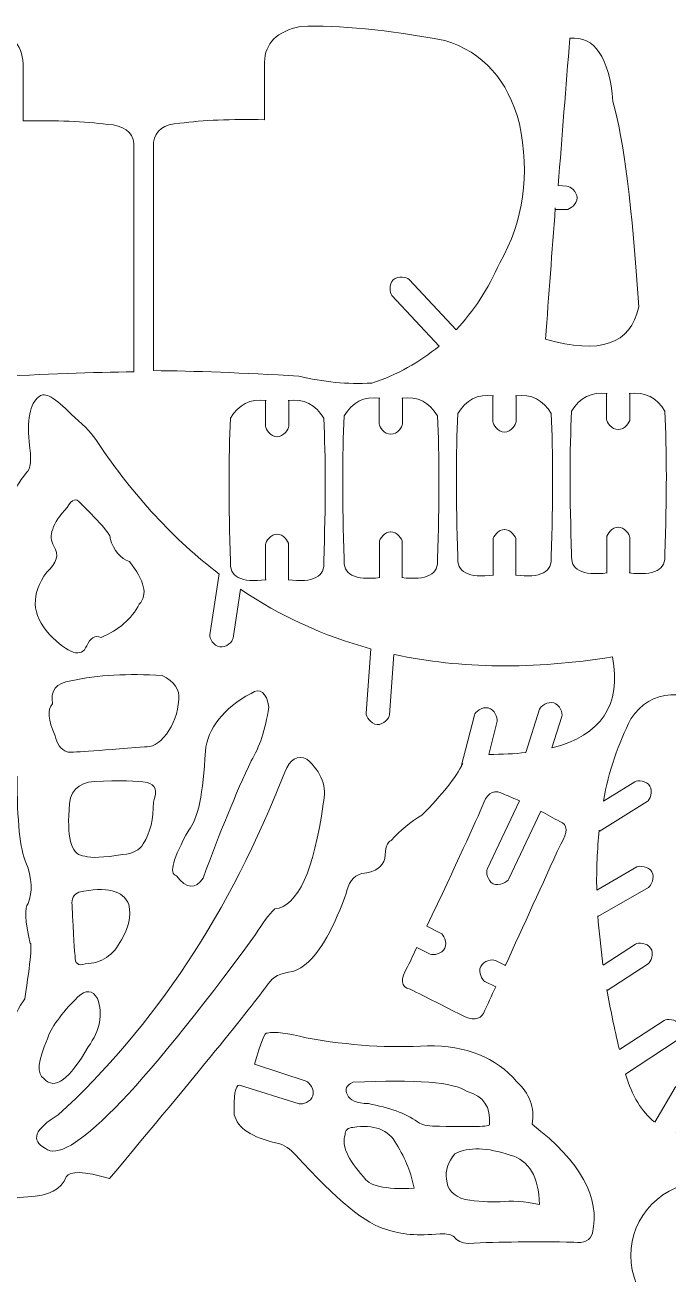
# Model space of a CAD drawing. Header units: inches. Extents: x -21 to 9.5, y -5.9 to 17.7.
# Drawn here: x -11.68 to -6.04, y 6.78 to 17.73 of the extents above; entities that cross this region are included whole.
import ezdxf

# ---------------------------------------------------------------- set-up
doc = ezdxf.new("R2010")
doc.units = ezdxf.units.IN
doc.header["$MEASUREMENT"] = 0
doc.layers.add('Layer 1', color=7, linetype='Continuous')

msp = doc.modelspace()

# ---------------------------------------------------------------- linework, layer by layer
at = {"layer": 'Layer 1', "color": 1, "lineweight": 9}
for points, knots in [([(-13.225, 14.909), (-13.054, 14.765), (-12.856, 14.655), (-12.635, 14.583), (-12.635, 14.583), (-12.421, 14.572), (-12.208, 14.592), (-11.995, 14.644), (-11.995, 14.644), (-11.502, 14.674), (-11.077, 14.69), (-10.721, 14.692), (-10.721, 14.692), (-10.721, 15.359), (-10.721, 16.027), (-10.721, 16.694), (-10.721, 16.694), (-10.735, 16.798), (-10.812, 16.854), (-10.953, 16.862), (-10.953, 16.862), (-11.154, 16.888), (-11.401, 16.898), (-11.693, 16.892), (-11.693, 16.892), (-11.693, 17.06), (-11.693, 17.228), (-11.693, 17.395), (-11.693, 17.395), (-11.699, 17.564), (-11.804, 17.668), (-12.008, 17.709), (-12.008, 17.709), (-12.349, 17.723), (-12.771, 17.682), (-13.275, 17.586), (-13.275, 17.586), (-13.611, 17.484), (-13.829, 17.241), (-13.929, 16.858), (-13.929, 16.858), (-14.022, 16.41), (-13.965, 16.004), (-13.758, 15.639), (-13.758, 15.639), (-13.654, 15.407), (-13.527, 15.212), (-13.374, 15.05)], [0, 0, 0, 0, 0.083333, 0.083333, 0.083333, 0.083333, 0.166667, 0.166667, 0.166667, 0.166667, 0.25, 0.25, 0.25, 0.25, 0.333333, 0.333333, 0.333333, 0.333333, 0.416667, 0.416667, 0.416667, 0.416667, 0.5, 0.5, 0.5, 0.5, 0.583333, 0.583333, 0.583333, 0.583333, 0.666667, 0.666667, 0.666667, 0.666667, 0.75, 0.75, 0.75, 0.75, 0.833333, 0.833333, 0.833333, 0.833333, 0.916667, 0.916667, 0.916667, 0.916667, 1, 1, 1, 1]), ([(-8.045, 14.919), (-8.216, 14.776), (-8.414, 14.666), (-8.636, 14.594), (-8.636, 14.594), (-8.849, 14.582), (-9.062, 14.603), (-9.276, 14.655), (-9.276, 14.655), (-9.768, 14.684), (-10.193, 14.7), (-10.549, 14.703), (-10.549, 14.703), (-10.549, 15.37), (-10.549, 16.037), (-10.549, 16.705), (-10.549, 16.705), (-10.535, 16.809), (-10.458, 16.865), (-10.318, 16.872), (-10.318, 16.872), (-10.116, 16.899), (-9.869, 16.909), (-9.577, 16.903), (-9.577, 16.903), (-9.577, 17.071), (-9.577, 17.238), (-9.577, 17.406), (-9.577, 17.406), (-9.571, 17.574), (-9.466, 17.679), (-9.262, 17.72), (-9.262, 17.72), (-8.922, 17.733), (-8.499, 17.692), (-7.995, 17.597), (-7.995, 17.597), (-7.659, 17.495), (-7.441, 17.252), (-7.341, 16.868), (-7.341, 16.868), (-7.248, 16.421), (-7.305, 16.015), (-7.512, 15.649), (-7.512, 15.649), (-7.616, 15.418), (-7.743, 15.223), (-7.896, 15.061)], [0, 0, 0, 0, 0.083333, 0.083333, 0.083333, 0.083333, 0.166667, 0.166667, 0.166667, 0.166667, 0.25, 0.25, 0.25, 0.25, 0.333333, 0.333333, 0.333333, 0.333333, 0.416667, 0.416667, 0.416667, 0.416667, 0.5, 0.5, 0.5, 0.5, 0.583333, 0.583333, 0.583333, 0.583333, 0.666667, 0.666667, 0.666667, 0.666667, 0.75, 0.75, 0.75, 0.75, 0.833333, 0.833333, 0.833333, 0.833333, 0.916667, 0.916667, 0.916667, 0.916667, 1, 1, 1, 1]), ([(-6.899, 17.618), (-6.68, 17.636), (-6.554, 17.451), (-6.521, 17.063), (-6.521, 17.063), (-6.426, 16.732), (-6.35, 16.131), (-6.295, 15.261), (-6.295, 15.261), (-6.364, 14.934), (-6.636, 14.841), (-7.112, 14.98)], [0, 0, 0, 0, 0.333333, 0.333333, 0.333333, 0.333333, 0.666667, 0.666667, 0.666667, 0.666667, 1, 1, 1, 1]), ([(-7.027, 16.116), (-7.027, 16.116), (-6.928, 16.115), (-6.928, 16.115), (-6.928, 16.115), (-6.899, 16.115), (-6.835, 16.161), (-6.835, 16.217), (-6.835, 16.217), (-6.835, 16.217), (-6.835, 16.217), (-6.835, 16.217), (-6.835, 16.217), (-6.834, 16.274), (-6.897, 16.32), (-6.926, 16.321), (-6.926, 16.321), (-6.926, 16.321), (-7.001, 16.325), (-7.001, 16.325)], [0, 0, 0, 0, 0.2, 0.2, 0.2, 0.2, 0.4, 0.4, 0.4, 0.4, 0.6, 0.6, 0.6, 0.6, 0.8, 0.8, 0.8, 0.8, 1, 1, 1, 1]), ([(-8.045, 14.919), (-8.045, 14.919), (-8.459, 15.362), (-8.459, 15.362), (-8.459, 15.362), (-8.478, 15.383), (-8.488, 15.461), (-8.447, 15.499), (-8.447, 15.499), (-8.447, 15.499), (-8.447, 15.499), (-8.447, 15.499), (-8.447, 15.499), (-8.405, 15.538), (-8.328, 15.523), (-8.309, 15.502), (-8.309, 15.502), (-8.309, 15.502), (-7.896, 15.061), (-7.896, 15.061)], [0, 0, 0, 0, 0.2, 0.2, 0.2, 0.2, 0.4, 0.4, 0.4, 0.4, 0.6, 0.6, 0.6, 0.6, 0.8, 0.8, 0.8, 0.8, 1, 1, 1, 1]), ([(-7.837, 11.259), (-7.898, 11.137), (-8.018, 10.986), (-8.198, 10.805), (-8.198, 10.805), (-8.296, 10.748), (-8.385, 10.674), (-8.465, 10.585), (-8.465, 10.585), (-8.5, 10.57), (-8.519, 10.517), (-8.52, 10.427), (-8.52, 10.427), (-8.543, 10.35), (-8.603, 10.307), (-8.699, 10.299), (-8.699, 10.299), (-8.775, 10.29), (-8.827, 10.239), (-8.855, 10.145), (-8.855, 10.145), (-8.857, 10.117), (-8.893, 10.024), (-8.963, 9.866), (-8.963, 9.866), (-9.079, 9.619), (-9.201, 9.476), (-9.329, 9.435), (-9.329, 9.435), (-9.433, 9.424), (-9.505, 9.388), (-9.544, 9.327), (-9.544, 9.327), (-9.7, 9.111), (-10.163, 8.543), (-10.934, 7.621), (-10.934, 7.621), (-11.158, 7.685), (-11.285, 7.69), (-11.314, 7.635), (-11.314, 7.635), (-11.356, 7.526), (-11.469, 7.468), (-11.652, 7.459), (-11.652, 7.459), (-11.754, 7.462), (-11.849, 7.429), (-11.936, 7.362), (-11.936, 7.362), (-12.141, 7.177), (-12.305, 7.086), (-12.428, 7.091), (-12.428, 7.091), (-12.55, 7.127), (-12.688, 7.099), (-12.84, 7.009), (-12.84, 7.009), (-13.047, 6.86), (-13.202, 6.785), (-13.304, 6.784), (-13.304, 6.784), (-13.47, 6.838), (-13.514, 6.928), (-13.437, 7.055), (-13.437, 7.055), (-13.406, 7.131), (-13.2, 7.238), (-12.82, 7.375), (-12.82, 7.375), (-12.535, 7.535), (-12.272, 7.821), (-12.03, 8.233), (-12.03, 8.233), (-11.936, 8.493), (-11.868, 8.716), (-11.826, 8.903), (-11.826, 8.903), (-11.777, 9.033), (-11.727, 9.131), (-11.677, 9.196), (-11.677, 9.196), (-11.628, 9.532), (-11.613, 9.694), (-11.632, 9.68), (-11.632, 9.68), (-11.677, 9.88), (-11.682, 9.997), (-11.649, 10.031), (-11.649, 10.031), (-11.608, 10.131), (-11.614, 10.252), (-11.668, 10.392), (-11.668, 10.392), (-11.719, 10.504), (-11.746, 10.754), (-11.746, 11.143), (-11.746, 11.143), (-11.765, 11.166), (-11.784, 11.19), (-11.803, 11.214), (-11.803, 11.214), (-11.818, 11.217), (-11.838, 11.345), (-11.863, 11.598), (-11.863, 11.598), (-11.846, 11.625), (-11.85, 11.68), (-11.875, 11.763), (-11.875, 11.763), (-11.941, 11.861), (-11.965, 12.03), (-11.947, 12.27), (-11.947, 12.27), (-11.917, 12.287), (-11.933, 12.369), (-11.993, 12.514), (-11.993, 12.514), (-12.036, 12.671), (-11.998, 12.858), (-11.877, 13.077), (-11.877, 13.077), (-11.903, 13.201), (-11.895, 13.333), (-11.851, 13.473), (-11.851, 13.473), (-11.855, 13.522), (-11.793, 13.635), (-11.663, 13.81), (-11.663, 13.81), (-11.626, 13.835), (-11.618, 13.925), (-11.641, 14.079), (-11.641, 14.079), (-11.659, 14.302), (-11.625, 14.437), (-11.539, 14.484), (-11.539, 14.484), (-11.492, 14.514), (-11.392, 14.45), (-11.24, 14.291), (-11.24, 14.291), (-11.147, 14.215), (-11.08, 14.142), (-11.039, 14.073), (-11.039, 14.073), (-10.724, 13.604), (-10.368, 13.22), (-9.973, 12.919)], [0, 0, 0, 0, 0.027027, 0.027027, 0.027027, 0.027027, 0.054054, 0.054054, 0.054054, 0.054054, 0.081081, 0.081081, 0.081081, 0.081081, 0.108108, 0.108108, 0.108108, 0.108108, 0.135135, 0.135135, 0.135135, 0.135135, 0.162162, 0.162162, 0.162162, 0.162162, 0.189189, 0.189189, 0.189189, 0.189189, 0.216216, 0.216216, 0.216216, 0.216216, 0.243243, 0.243243, 0.243243, 0.243243, 0.27027, 0.27027, 0.27027, 0.27027, 0.297297, 0.297297, 0.297297, 0.297297, 0.324324, 0.324324, 0.324324, 0.324324, 0.351351, 0.351351, 0.351351, 0.351351, 0.378378, 0.378378, 0.378378, 0.378378, 0.405405, 0.405405, 0.405405, 0.405405, 0.432432, 0.432432, 0.432432, 0.432432, 0.459459, 0.459459, 0.459459, 0.459459, 0.486486, 0.486486, 0.486486, 0.486486, 0.513514, 0.513514, 0.513514, 0.513514, 0.540541, 0.540541, 0.540541, 0.540541, 0.567568, 0.567568, 0.567568, 0.567568, 0.594595, 0.594595, 0.594595, 0.594595, 0.621622, 0.621622, 0.621622, 0.621622, 0.648649, 0.648649, 0.648649, 0.648649, 0.675676, 0.675676, 0.675676, 0.675676, 0.702703, 0.702703, 0.702703, 0.702703, 0.72973, 0.72973, 0.72973, 0.72973, 0.756757, 0.756757, 0.756757, 0.756757, 0.783784, 0.783784, 0.783784, 0.783784, 0.810811, 0.810811, 0.810811, 0.810811, 0.837838, 0.837838, 0.837838, 0.837838, 0.864865, 0.864865, 0.864865, 0.864865, 0.891892, 0.891892, 0.891892, 0.891892, 0.918919, 0.918919, 0.918919, 0.918919, 0.945946, 0.945946, 0.945946, 0.945946, 0.972973, 0.972973, 0.972973, 0.972973, 1, 1, 1, 1]), ([(-8.571, 14.463), (-8.571, 14.463), (-8.571, 14.237), (-8.571, 14.237), (-8.571, 14.237), (-8.571, 14.208), (-8.525, 14.145), (-8.469, 14.145), (-8.469, 14.145), (-8.469, 14.145), (-8.469, 14.145), (-8.469, 14.145)], [0, 0, 0, 0, 0.333333, 0.333333, 0.333333, 0.333333, 0.666667, 0.666667, 0.666667, 0.666667, 1, 1, 1, 1]), ([(-8.366, 14.463), (-8.366, 14.463), (-8.366, 14.237), (-8.366, 14.237), (-8.366, 14.237), (-8.366, 14.208), (-8.412, 14.145), (-8.469, 14.145), (-8.469, 14.145), (-8.469, 14.145), (-8.469, 14.145), (-8.469, 14.145)], [0, 0, 0, 0, 0.333333, 0.333333, 0.333333, 0.333333, 0.666667, 0.666667, 0.666667, 0.666667, 1, 1, 1, 1]), ([(-7.574, 14.484), (-7.574, 14.484), (-7.574, 14.257), (-7.574, 14.257), (-7.574, 14.257), (-7.574, 14.229), (-7.528, 14.165), (-7.472, 14.165), (-7.472, 14.165), (-7.472, 14.165), (-7.472, 14.165), (-7.472, 14.165)], [0, 0, 0, 0, 0.333333, 0.333333, 0.333333, 0.333333, 0.666667, 0.666667, 0.666667, 0.666667, 1, 1, 1, 1]), ([(-7.369, 14.484), (-7.369, 14.484), (-7.369, 14.257), (-7.369, 14.257), (-7.369, 14.257), (-7.369, 14.229), (-7.415, 14.165), (-7.472, 14.165), (-7.472, 14.165), (-7.472, 14.165), (-7.472, 14.165), (-7.472, 14.165)], [0, 0, 0, 0, 0.333333, 0.333333, 0.333333, 0.333333, 0.666667, 0.666667, 0.666667, 0.666667, 1, 1, 1, 1]), ([(-6.577, 14.504), (-6.577, 14.504), (-6.577, 14.278), (-6.577, 14.278), (-6.577, 14.278), (-6.577, 14.249), (-6.531, 14.186), (-6.475, 14.186), (-6.475, 14.186), (-6.475, 14.186), (-6.475, 14.186), (-6.475, 14.186)], [0, 0, 0, 0, 0.333333, 0.333333, 0.333333, 0.333333, 0.666667, 0.666667, 0.666667, 0.666667, 1, 1, 1, 1]), ([(-6.372, 14.504), (-6.372, 14.504), (-6.372, 14.278), (-6.372, 14.278), (-6.372, 14.278), (-6.372, 14.249), (-6.418, 14.186), (-6.475, 14.186), (-6.475, 14.186), (-6.475, 14.186), (-6.475, 14.186), (-6.475, 14.186)], [0, 0, 0, 0, 0.333333, 0.333333, 0.333333, 0.333333, 0.666667, 0.666667, 0.666667, 0.666667, 1, 1, 1, 1]), ([(-9.568, 14.443), (-9.568, 14.443), (-9.568, 14.217), (-9.568, 14.217), (-9.568, 14.217), (-9.568, 14.188), (-9.522, 14.124), (-9.466, 14.124), (-9.466, 14.124), (-9.466, 14.124), (-9.466, 14.124), (-9.466, 14.124)], [0, 0, 0, 0, 0.333333, 0.333333, 0.333333, 0.333333, 0.666667, 0.666667, 0.666667, 0.666667, 1, 1, 1, 1]), ([(-9.363, 14.443), (-9.363, 14.443), (-9.363, 14.217), (-9.363, 14.217), (-9.363, 14.217), (-9.363, 14.188), (-9.409, 14.124), (-9.466, 14.124), (-9.466, 14.124), (-9.466, 14.124), (-9.466, 14.124), (-9.466, 14.124)], [0, 0, 0, 0, 0.333333, 0.333333, 0.333333, 0.333333, 0.666667, 0.666667, 0.666667, 0.666667, 1, 1, 1, 1]), ([(-11.307, 13.503), (-11.265, 13.577), (-11.226, 13.59), (-11.19, 13.541), (-11.19, 13.541), (-11.004, 13.359), (-10.917, 13.256), (-10.931, 13.232), (-10.931, 13.232), (-10.895, 13.123), (-10.839, 13.055), (-10.761, 13.029), (-10.761, 13.029), (-10.627, 12.862), (-10.598, 12.738), (-10.674, 12.656), (-10.674, 12.656), (-10.742, 12.525), (-10.854, 12.428), (-11.008, 12.365), (-11.008, 12.365), (-11.062, 12.384), (-11.104, 12.36), (-11.135, 12.291), (-11.135, 12.291), (-11.182, 12.182), (-11.292, 12.216), (-11.464, 12.393), (-11.464, 12.393), (-11.619, 12.563), (-11.627, 12.744), (-11.486, 12.936)], [0, 0, 0, 0, 0.125, 0.125, 0.125, 0.125, 0.25, 0.25, 0.25, 0.25, 0.375, 0.375, 0.375, 0.375, 0.5, 0.5, 0.5, 0.5, 0.625, 0.625, 0.625, 0.625, 0.75, 0.75, 0.75, 0.75, 0.875, 0.875, 0.875, 0.875, 1, 1, 1, 1]), ([(-11.486, 12.936), (-11.396, 13.016), (-11.375, 13.091), (-11.423, 13.164), (-11.423, 13.164), (-11.476, 13.252), (-11.437, 13.365), (-11.307, 13.503)], [0, 0, 0, 0, 0.5, 0.5, 0.5, 0.5, 1, 1, 1, 1]), ([(-9.566, 12.868), (-9.566, 12.868), (-9.566, 13.178), (-9.566, 13.178), (-9.566, 13.178), (-9.566, 13.207), (-9.52, 13.27), (-9.464, 13.27), (-9.464, 13.27), (-9.464, 13.27), (-9.464, 13.27), (-9.464, 13.27)], [0, 0, 0, 0, 0.333333, 0.333333, 0.333333, 0.333333, 0.666667, 0.666667, 0.666667, 0.666667, 1, 1, 1, 1]), ([(-9.365, 12.868), (-9.365, 12.868), (-9.365, 13.178), (-9.365, 13.178), (-9.365, 13.178), (-9.365, 13.207), (-9.411, 13.27), (-9.468, 13.27), (-9.468, 13.27), (-9.468, 13.27), (-9.468, 13.27), (-9.468, 13.27)], [0, 0, 0, 0, 0.333333, 0.333333, 0.333333, 0.333333, 0.666667, 0.666667, 0.666667, 0.666667, 1, 1, 1, 1]), ([(-8.569, 12.889), (-8.569, 12.889), (-8.569, 13.198), (-8.569, 13.198), (-8.569, 13.198), (-8.569, 13.227), (-8.523, 13.291), (-8.467, 13.291), (-8.467, 13.291), (-8.467, 13.291), (-8.467, 13.291), (-8.467, 13.291)], [0, 0, 0, 0, 0.333333, 0.333333, 0.333333, 0.333333, 0.666667, 0.666667, 0.666667, 0.666667, 1, 1, 1, 1]), ([(-8.368, 12.889), (-8.368, 12.889), (-8.368, 13.198), (-8.368, 13.198), (-8.368, 13.198), (-8.368, 13.227), (-8.414, 13.291), (-8.471, 13.291), (-8.471, 13.291), (-8.471, 13.291), (-8.471, 13.291), (-8.471, 13.291)], [0, 0, 0, 0, 0.333333, 0.333333, 0.333333, 0.333333, 0.666667, 0.666667, 0.666667, 0.666667, 1, 1, 1, 1]), ([(-7.572, 12.909), (-7.572, 12.909), (-7.572, 13.219), (-7.572, 13.219), (-7.572, 13.219), (-7.572, 13.248), (-7.526, 13.311), (-7.469, 13.311), (-7.469, 13.311), (-7.469, 13.311), (-7.469, 13.311), (-7.469, 13.311)], [0, 0, 0, 0, 0.333333, 0.333333, 0.333333, 0.333333, 0.666667, 0.666667, 0.666667, 0.666667, 1, 1, 1, 1]), ([(-7.371, 12.909), (-7.371, 12.909), (-7.371, 13.219), (-7.371, 13.219), (-7.371, 13.219), (-7.371, 13.248), (-7.417, 13.311), (-7.474, 13.311), (-7.474, 13.311), (-7.474, 13.311), (-7.474, 13.311), (-7.474, 13.311)], [0, 0, 0, 0, 0.333333, 0.333333, 0.333333, 0.333333, 0.666667, 0.666667, 0.666667, 0.666667, 1, 1, 1, 1]), ([(-6.575, 12.93), (-6.575, 12.93), (-6.575, 13.239), (-6.575, 13.239), (-6.575, 13.239), (-6.575, 13.268), (-6.529, 13.331), (-6.472, 13.331), (-6.472, 13.331), (-6.472, 13.331), (-6.472, 13.331), (-6.472, 13.331)], [0, 0, 0, 0, 0.333333, 0.333333, 0.333333, 0.333333, 0.666667, 0.666667, 0.666667, 0.666667, 1, 1, 1, 1]), ([(-6.374, 12.93), (-6.374, 12.93), (-6.374, 13.239), (-6.374, 13.239), (-6.374, 13.239), (-6.374, 13.268), (-6.42, 13.331), (-6.477, 13.331), (-6.477, 13.331), (-6.477, 13.331), (-6.477, 13.331), (-6.477, 13.331)], [0, 0, 0, 0, 0.333333, 0.333333, 0.333333, 0.333333, 0.666667, 0.666667, 0.666667, 0.666667, 1, 1, 1, 1]), ([(-9.787, 12.786), (-9.787, 12.786), (-9.852, 12.357), (-9.852, 12.357), (-9.852, 12.357), (-9.856, 12.328), (-9.912, 12.272), (-9.968, 12.281), (-9.968, 12.281), (-9.968, 12.281), (-9.968, 12.281), (-9.968, 12.281), (-9.968, 12.281), (-10.023, 12.289), (-10.06, 12.359), (-10.055, 12.387), (-10.055, 12.387), (-10.055, 12.387), (-9.974, 12.921), (-9.974, 12.921)], [0, 0, 0, 0, 0.2, 0.2, 0.2, 0.2, 0.4, 0.4, 0.4, 0.4, 0.6, 0.6, 0.6, 0.6, 0.8, 0.8, 0.8, 0.8, 1, 1, 1, 1]), ([(-8.443, 12.215), (-8.443, 12.215), (-8.48, 11.686), (-8.48, 11.686), (-8.48, 11.686), (-8.482, 11.657), (-8.533, 11.597), (-8.589, 11.601), (-8.589, 11.601), (-8.589, 11.601), (-8.589, 11.601), (-8.589, 11.601), (-8.589, 11.601), (-8.646, 11.605), (-8.687, 11.672), (-8.685, 11.7), (-8.685, 11.7), (-8.685, 11.7), (-8.645, 12.265), (-8.645, 12.265)], [0, 0, 0, 0, 0.2, 0.2, 0.2, 0.2, 0.4, 0.4, 0.4, 0.4, 0.6, 0.6, 0.6, 0.6, 0.8, 0.8, 0.8, 0.8, 1, 1, 1, 1]), ([(-8.436, 12.214), (-7.856, 12.089), (-7.219, 12.082), (-6.526, 12.194), (-6.526, 12.194), (-6.443, 11.772), (-6.623, 11.505), (-7.057, 11.395)], [0, 0, 0, 0, 0.5, 0.5, 0.5, 0.5, 1, 1, 1, 1]), ([(-11.434, 11.781), (-11.457, 11.898), (-11.404, 11.966), (-11.273, 11.984), (-11.273, 11.984), (-11.037, 12.035), (-10.77, 12.05), (-10.474, 12.03), (-10.474, 12.03), (-10.366, 11.976), (-10.317, 11.906), (-10.328, 11.819), (-10.328, 11.819), (-10.336, 11.702), (-10.373, 11.6), (-10.437, 11.515), (-10.437, 11.515), (-10.502, 11.433), (-10.566, 11.397), (-10.628, 11.405), (-10.628, 11.405), (-11.055, 11.37), (-11.282, 11.354), (-11.306, 11.36), (-11.306, 11.36), (-11.364, 11.385), (-11.399, 11.433), (-11.411, 11.502), (-11.411, 11.502), (-11.475, 11.64), (-11.483, 11.733), (-11.434, 11.781)], [0, 0, 0, 0, 0.125, 0.125, 0.125, 0.125, 0.25, 0.25, 0.25, 0.25, 0.375, 0.375, 0.375, 0.375, 0.5, 0.5, 0.5, 0.5, 0.625, 0.625, 0.625, 0.625, 0.75, 0.75, 0.75, 0.75, 0.875, 0.875, 0.875, 0.875, 1, 1, 1, 1]), ([(-9.692, 11.283), (-9.62, 11.4), (-9.569, 11.556), (-9.539, 11.752), (-9.539, 11.752), (-9.559, 11.884), (-9.611, 11.925), (-9.694, 11.874), (-9.694, 11.874), (-9.939, 11.741), (-10.072, 11.571), (-10.095, 11.366), (-10.095, 11.366), (-10.112, 11.001), (-10.16, 10.77), (-10.241, 10.675), (-10.241, 10.675), (-10.38, 10.426), (-10.416, 10.293), (-10.349, 10.275), (-10.349, 10.275), (-10.258, 10.159), (-10.18, 10.152), (-10.114, 10.254), (-10.114, 10.254), (-9.968, 10.656), (-9.827, 10.999), (-9.692, 11.283)], [0, 0, 0, 0, 0.142857, 0.142857, 0.142857, 0.142857, 0.285714, 0.285714, 0.285714, 0.285714, 0.428571, 0.428571, 0.428571, 0.428571, 0.571429, 0.571429, 0.571429, 0.571429, 0.714286, 0.714286, 0.714286, 0.714286, 0.857143, 0.857143, 0.857143, 0.857143, 1, 1, 1, 1]), ([(-6.605, 10.928), (-6.556, 11.195), (-6.474, 11.436), (-6.363, 11.65), (-6.363, 11.65), (-6.185, 11.914), (-5.898, 11.93), (-5.504, 11.696)], [0, 0, 0, 0, 0.5, 0.5, 0.5, 0.5, 1, 1, 1, 1]), ([(-7.851, 11.232), (-7.851, 11.232), (-7.736, 11.682), (-7.736, 11.682), (-7.736, 11.682), (-7.729, 11.71), (-7.669, 11.76), (-7.614, 11.746), (-7.614, 11.746), (-7.614, 11.746), (-7.614, 11.746), (-7.614, 11.746), (-7.614, 11.746), (-7.559, 11.732), (-7.53, 11.659), (-7.537, 11.631), (-7.537, 11.631), (-7.537, 11.631), (-7.609, 11.339), (-7.609, 11.339)], [0, 0, 0, 0, 0.2, 0.2, 0.2, 0.2, 0.4, 0.4, 0.4, 0.4, 0.6, 0.6, 0.6, 0.6, 0.8, 0.8, 0.8, 0.8, 1, 1, 1, 1]), ([(-7.285, 11.355), (-7.285, 11.355), (-7.165, 11.734), (-7.165, 11.734), (-7.165, 11.734), (-7.156, 11.761), (-7.093, 11.807), (-7.039, 11.79), (-7.039, 11.79), (-7.039, 11.79), (-7.039, 11.79), (-7.039, 11.79), (-7.039, 11.79), (-6.985, 11.773), (-6.96, 11.699), (-6.969, 11.671), (-6.969, 11.671), (-6.969, 11.671), (-7.057, 11.395), (-7.057, 11.395)], [0, 0, 0, 0, 0.2, 0.2, 0.2, 0.2, 0.4, 0.4, 0.4, 0.4, 0.6, 0.6, 0.6, 0.6, 0.8, 0.8, 0.8, 0.8, 1, 1, 1, 1]), ([(-9.399, 11.182), (-9.353, 11.299), (-9.288, 11.337), (-9.204, 11.297), (-9.204, 11.297), (-9.074, 11.183), (-9.027, 11.053), (-9.061, 10.906), (-9.061, 10.906), (-9.143, 10.315), (-9.285, 10.007), (-9.486, 9.984), (-9.486, 9.984), (-9.538, 9.935), (-9.594, 9.861), (-9.654, 9.76), (-9.654, 9.76), (-10.687, 8.355), (-11.302, 7.73), (-11.498, 7.884), (-11.498, 7.884), (-11.63, 7.956), (-11.592, 8.054), (-11.385, 8.178), (-11.385, 8.178), (-10.539, 8.955), (-9.877, 9.956), (-9.399, 11.182)], [0, 0, 0, 0, 0.142857, 0.142857, 0.142857, 0.142857, 0.285714, 0.285714, 0.285714, 0.285714, 0.428571, 0.428571, 0.428571, 0.428571, 0.571429, 0.571429, 0.571429, 0.571429, 0.714286, 0.714286, 0.714286, 0.714286, 0.857143, 0.857143, 0.857143, 0.857143, 1, 1, 1, 1]), ([(-11.29, 10.852), (-11.29, 11.011), (-11.215, 11.094), (-11.067, 11.102), (-11.067, 11.102), (-10.847, 11.11), (-10.693, 11.107), (-10.606, 11.093), (-10.606, 11.093), (-10.531, 11.077), (-10.513, 11.02), (-10.551, 10.92), (-10.551, 10.92), (-10.549, 10.773), (-10.578, 10.652), (-10.639, 10.556), (-10.639, 10.556), (-10.673, 10.498), (-10.732, 10.467), (-10.818, 10.462), (-10.818, 10.462), (-10.987, 10.433), (-11.098, 10.429), (-11.151, 10.448), (-11.151, 10.448), (-11.262, 10.448), (-11.308, 10.583), (-11.29, 10.852)], [0, 0, 0, 0, 0.142857, 0.142857, 0.142857, 0.142857, 0.285714, 0.285714, 0.285714, 0.285714, 0.428571, 0.428571, 0.428571, 0.428571, 0.571429, 0.571429, 0.571429, 0.571429, 0.714286, 0.714286, 0.714286, 0.714286, 0.857143, 0.857143, 0.857143, 0.857143, 1, 1, 1, 1]), ([(-6.605, 10.928), (-6.605, 10.928), (-6.329, 11.099), (-6.329, 11.099), (-6.329, 11.099), (-6.305, 11.115), (-6.227, 11.109), (-6.197, 11.061), (-6.197, 11.061), (-6.197, 11.061), (-6.197, 11.061), (-6.197, 11.061), (-6.197, 11.061), (-6.167, 11.013), (-6.196, 10.94), (-6.221, 10.925), (-6.221, 10.925), (-6.221, 10.925), (-6.643, 10.662), (-6.643, 10.662)], [0, 0, 0, 0, 0.2, 0.2, 0.2, 0.2, 0.4, 0.4, 0.4, 0.4, 0.6, 0.6, 0.6, 0.6, 0.8, 0.8, 0.8, 0.8, 1, 1, 1, 1]), ([(-7.652, 10.916), (-7.615, 11.011), (-7.555, 11.035), (-7.473, 10.988), (-7.473, 10.988), (-7.428, 10.97), (-7.384, 10.951), (-7.341, 10.932)], [0, 0, 0, 0, 0.5, 0.5, 0.5, 0.5, 1, 1, 1, 1]), ([(-7.341, 10.932), (-7.341, 10.932), (-7.624, 10.333), (-7.624, 10.333), (-7.624, 10.333), (-7.636, 10.307), (-7.621, 10.23), (-7.57, 10.205), (-7.57, 10.205), (-7.57, 10.205), (-7.57, 10.205), (-7.57, 10.205), (-7.57, 10.205), (-7.519, 10.181), (-7.445, 10.221), (-7.433, 10.247), (-7.433, 10.247), (-7.433, 10.247), (-7.153, 10.841), (-7.153, 10.841)], [0, 0, 0, 0, 0.2, 0.2, 0.2, 0.2, 0.4, 0.4, 0.4, 0.4, 0.6, 0.6, 0.6, 0.6, 0.8, 0.8, 0.8, 0.8, 1, 1, 1, 1]), ([(-7.15, 10.839), (-7.094, 10.81), (-7.039, 10.78), (-6.987, 10.75), (-6.987, 10.75), (-6.916, 10.724), (-6.913, 10.658), (-6.979, 10.553), (-6.979, 10.553), (-7.141, 10.197), (-7.303, 9.842), (-7.465, 9.486)], [0, 0, 0, 0, 0.333333, 0.333333, 0.333333, 0.333333, 0.666667, 0.666667, 0.666667, 0.666667, 1, 1, 1, 1]), ([(-6.663, 10.149), (-6.663, 10.149), (-6.311, 10.352), (-6.311, 10.352), (-6.311, 10.352), (-6.287, 10.366), (-6.208, 10.358), (-6.18, 10.309), (-6.18, 10.309), (-6.18, 10.309), (-6.18, 10.309), (-6.18, 10.309), (-6.18, 10.309), (-6.152, 10.26), (-6.184, 10.188), (-6.209, 10.173), (-6.209, 10.173), (-6.209, 10.173), (-6.652, 9.918), (-6.652, 9.918)], [0, 0, 0, 0, 0.2, 0.2, 0.2, 0.2, 0.4, 0.4, 0.4, 0.4, 0.6, 0.6, 0.6, 0.6, 0.8, 0.8, 0.8, 0.8, 1, 1, 1, 1]), ([(-11.237, 9.572), (-11.24, 9.505), (-11.21, 9.482), (-11.149, 9.503), (-11.149, 9.503), (-11.006, 9.507), (-10.9, 9.577), (-10.831, 9.714), (-10.831, 9.714), (-10.767, 9.815), (-10.745, 9.918), (-10.765, 10.022), (-10.765, 10.022), (-10.815, 10.147), (-10.962, 10.183), (-11.204, 10.13), (-11.204, 10.13), (-11.251, 10.111), (-11.271, 10.074), (-11.263, 10.016), (-11.263, 10.016), (-11.252, 9.751), (-11.243, 9.603), (-11.237, 9.572)], [0, 0, 0, 0, 0.166667, 0.166667, 0.166667, 0.166667, 0.333333, 0.333333, 0.333333, 0.333333, 0.5, 0.5, 0.5, 0.5, 0.666667, 0.666667, 0.666667, 0.666667, 0.833333, 0.833333, 0.833333, 0.833333, 1, 1, 1, 1]), ([(-8.241, 9.646), (-8.241, 9.646), (-8.123, 9.588), (-8.123, 9.588), (-8.123, 9.588), (-8.097, 9.576), (-8.02, 9.589), (-7.995, 9.64), (-7.995, 9.64), (-7.995, 9.64), (-7.995, 9.64), (-7.995, 9.64), (-7.995, 9.64), (-7.97, 9.691), (-8.006, 9.76), (-8.032, 9.773), (-8.032, 9.773), (-8.032, 9.773), (-8.153, 9.832), (-8.153, 9.832)], [0, 0, 0, 0, 0.2, 0.2, 0.2, 0.2, 0.4, 0.4, 0.4, 0.4, 0.6, 0.6, 0.6, 0.6, 0.8, 0.8, 0.8, 0.8, 1, 1, 1, 1]), ([(-7.656, 9.068), (-7.687, 9.01), (-7.753, 9.005), (-7.852, 9.055), (-7.852, 9.055), (-8.001, 9.131), (-8.15, 9.206), (-8.299, 9.281), (-8.299, 9.281), (-8.383, 9.301), (-8.39, 9.367), (-8.321, 9.478), (-8.321, 9.478), (-8.293, 9.536), (-8.267, 9.591), (-8.241, 9.646)], [0, 0, 0, 0, 0.25, 0.25, 0.25, 0.25, 0.5, 0.5, 0.5, 0.5, 0.75, 0.75, 0.75, 0.75, 1, 1, 1, 1]), ([(-6.607, 9.492), (-6.607, 9.492), (-6.323, 9.676), (-6.323, 9.676), (-6.323, 9.676), (-6.299, 9.692), (-6.221, 9.688), (-6.19, 9.64), (-6.19, 9.64), (-6.19, 9.64), (-6.19, 9.64), (-6.19, 9.64), (-6.19, 9.64), (-6.159, 9.593), (-6.187, 9.519), (-6.211, 9.504), (-6.211, 9.504), (-6.211, 9.504), (-6.572, 9.27), (-6.572, 9.27)], [0, 0, 0, 0, 0.2, 0.2, 0.2, 0.2, 0.4, 0.4, 0.4, 0.4, 0.6, 0.6, 0.6, 0.6, 0.8, 0.8, 0.8, 0.8, 1, 1, 1, 1]), ([(-7.464, 9.489), (-7.464, 9.489), (-7.552, 9.532), (-7.552, 9.532), (-7.552, 9.532), (-7.578, 9.545), (-7.655, 9.531), (-7.68, 9.48), (-7.68, 9.48), (-7.68, 9.48), (-7.68, 9.48), (-7.68, 9.48), (-7.68, 9.48), (-7.705, 9.43), (-7.668, 9.36), (-7.643, 9.347), (-7.643, 9.347), (-7.643, 9.347), (-7.549, 9.302), (-7.549, 9.302)], [0, 0, 0, 0, 0.2, 0.2, 0.2, 0.2, 0.4, 0.4, 0.4, 0.4, 0.6, 0.6, 0.6, 0.6, 0.8, 0.8, 0.8, 0.8, 1, 1, 1, 1]), ([(-11.122, 8.776), (-11.016, 8.92), (-10.99, 9.061), (-11.042, 9.199), (-11.042, 9.199), (-11.085, 9.273), (-11.142, 9.278), (-11.213, 9.213), (-11.213, 9.213), (-11.364, 9.061), (-11.452, 8.939), (-11.479, 8.845), (-11.479, 8.845), (-11.566, 8.653), (-11.576, 8.536), (-11.509, 8.495), (-11.509, 8.495), (-11.415, 8.393), (-11.286, 8.487), (-11.122, 8.776)], [0, 0, 0, 0, 0.2, 0.2, 0.2, 0.2, 0.4, 0.4, 0.4, 0.4, 0.6, 0.6, 0.6, 0.6, 0.8, 0.8, 0.8, 0.8, 1, 1, 1, 1]), ([(-6.464, 8.752), (-6.464, 8.752), (-6.071, 9.007), (-6.071, 9.007), (-6.071, 9.007), (-6.047, 9.023), (-5.969, 9.019), (-5.938, 8.971), (-5.938, 8.971), (-5.938, 8.971), (-5.938, 8.971), (-5.938, 8.971), (-5.938, 8.971), (-5.907, 8.924), (-5.935, 8.85), (-5.959, 8.835), (-5.959, 8.835), (-5.959, 8.835), (-6.41, 8.536), (-6.41, 8.536)], [0, 0, 0, 0, 0.2, 0.2, 0.2, 0.2, 0.4, 0.4, 0.4, 0.4, 0.6, 0.6, 0.6, 0.6, 0.8, 0.8, 0.8, 0.8, 1, 1, 1, 1]), ([(-9.663, 8.624), (-9.609, 8.817), (-9.572, 8.907), (-9.552, 8.896), (-9.552, 8.896), (-9.484, 8.91), (-9.37, 8.896), (-9.212, 8.854), (-9.212, 8.854), (-8.829, 8.785), (-8.474, 8.763), (-8.148, 8.785), (-8.148, 8.785), (-7.808, 8.788), (-7.547, 8.683), (-7.365, 8.471), (-7.365, 8.471), (-7.252, 8.369), (-7.206, 8.244), (-7.229, 8.096), (-7.229, 8.096), (-6.803, 7.767), (-6.628, 7.45), (-6.701, 7.143), (-6.701, 7.143), (-6.718, 7.077), (-6.772, 7.05), (-6.863, 7.063), (-6.863, 7.063), (-7.208, 7.069), (-7.516, 7.066), (-7.788, 7.052), (-7.788, 7.052), (-7.849, 7.057), (-7.89, 7.075), (-7.911, 7.108), (-7.911, 7.108), (-7.935, 7.13), (-7.976, 7.139), (-8.037, 7.136), (-8.037, 7.136), (-8.231, 7.117), (-8.386, 7.13), (-8.503, 7.174), (-8.503, 7.174), (-8.679, 7.215), (-8.946, 7.433), (-9.304, 7.829), (-9.304, 7.829), (-9.347, 7.88), (-9.401, 7.914), (-9.466, 7.931), (-9.466, 7.931), (-9.687, 7.98), (-9.812, 8.062), (-9.841, 8.179), (-9.841, 8.179), (-9.849, 8.345), (-9.833, 8.438), (-9.796, 8.44)], [0, 0, 0, 0, 0.066667, 0.066667, 0.066667, 0.066667, 0.133333, 0.133333, 0.133333, 0.133333, 0.2, 0.2, 0.2, 0.2, 0.266667, 0.266667, 0.266667, 0.266667, 0.333333, 0.333333, 0.333333, 0.333333, 0.4, 0.4, 0.4, 0.4, 0.466667, 0.466667, 0.466667, 0.466667, 0.533333, 0.533333, 0.533333, 0.533333, 0.6, 0.6, 0.6, 0.6, 0.666667, 0.666667, 0.666667, 0.666667, 0.733333, 0.733333, 0.733333, 0.733333, 0.8, 0.8, 0.8, 0.8, 0.866667, 0.866667, 0.866667, 0.866667, 0.933333, 0.933333, 0.933333, 0.933333, 1, 1, 1, 1]), ([(-9.663, 8.624), (-9.663, 8.624), (-9.21, 8.473), (-9.21, 8.473), (-9.21, 8.473), (-9.183, 8.464), (-9.135, 8.401), (-9.152, 8.347), (-9.152, 8.347), (-9.152, 8.347), (-9.152, 8.347), (-9.152, 8.347), (-9.152, 8.347), (-9.169, 8.293), (-9.244, 8.268), (-9.271, 8.276), (-9.271, 8.276), (-9.271, 8.276), (-9.796, 8.44), (-9.796, 8.44)], [0, 0, 0, 0, 0.2, 0.2, 0.2, 0.2, 0.4, 0.4, 0.4, 0.4, 0.6, 0.6, 0.6, 0.6, 0.8, 0.8, 0.8, 0.8, 1, 1, 1, 1]), ([(-7.604, 8.094), (-7.59, 8.247), (-7.656, 8.344), (-7.8, 8.384), (-7.8, 8.384), (-7.915, 8.465), (-8.249, 8.492), (-8.801, 8.465), (-8.801, 8.465), (-8.86, 8.439), (-8.875, 8.402), (-8.848, 8.354), (-8.848, 8.354), (-8.83, 8.306), (-8.769, 8.28), (-8.665, 8.277), (-8.665, 8.277), (-8.485, 8.244), (-8.341, 8.192), (-8.235, 8.119), (-8.235, 8.119), (-8.216, 8.098), (-8.172, 8.085), (-8.103, 8.081), (-8.103, 8.081), (-7.758, 8.071), (-7.592, 8.075), (-7.604, 8.094)], [0, 0, 0, 0, 0.142857, 0.142857, 0.142857, 0.142857, 0.285714, 0.285714, 0.285714, 0.285714, 0.428571, 0.428571, 0.428571, 0.428571, 0.571429, 0.571429, 0.571429, 0.571429, 0.714286, 0.714286, 0.714286, 0.714286, 0.857143, 0.857143, 0.857143, 0.857143, 1, 1, 1, 1]), ([(-6.154, 8.114), (-6.154, 8.114), (-5.974, 8.418), (-5.974, 8.418), (-5.974, 8.418), (-5.96, 8.443), (-5.888, 8.474), (-5.839, 8.445), (-5.839, 8.445), (-5.839, 8.445), (-5.839, 8.445), (-5.839, 8.445), (-5.839, 8.445), (-5.79, 8.417), (-5.783, 8.338), (-5.797, 8.314), (-5.797, 8.314), (-5.797, 8.314), (-5.967, 8.025), (-5.967, 8.025)], [0, 0, 0, 0, 0.2, 0.2, 0.2, 0.2, 0.4, 0.4, 0.4, 0.4, 0.6, 0.6, 0.6, 0.6, 0.8, 0.8, 0.8, 0.8, 1, 1, 1, 1]), ([(-8.265, 7.535), (-8.52, 7.523), (-8.668, 7.557), (-8.708, 7.637), (-8.708, 7.637), (-8.847, 7.788), (-8.901, 7.91), (-8.87, 8.004), (-8.87, 8.004), (-8.87, 8.045), (-8.847, 8.067), (-8.801, 8.068), (-8.801, 8.068), (-8.617, 8.099), (-8.489, 8.051), (-8.418, 7.923), (-8.418, 7.923), (-8.339, 7.791), (-8.287, 7.661), (-8.265, 7.535)], [0, 0, 0, 0, 0.2, 0.2, 0.2, 0.2, 0.4, 0.4, 0.4, 0.4, 0.6, 0.6, 0.6, 0.6, 0.8, 0.8, 0.8, 0.8, 1, 1, 1, 1]), ([(-7.166, 7.394), (-7.171, 7.637), (-7.257, 7.781), (-7.421, 7.825), (-7.421, 7.825), (-7.623, 7.894), (-7.785, 7.899), (-7.907, 7.838), (-7.907, 7.838), (-7.968, 7.764), (-7.992, 7.69), (-7.979, 7.616)], [0, 0, 0, 0, 0.333333, 0.333333, 0.333333, 0.333333, 0.666667, 0.666667, 0.666667, 0.666667, 1, 1, 1, 1]), ([(-5.818, 6.307), (-6.028, 6.344), (-6.224, 6.482), (-6.313, 6.693), (-6.313, 6.693), (-6.452, 7.022), (-6.297, 7.401), (-5.968, 7.539), (-5.968, 7.539), (-5.639, 7.678), (-5.26, 7.524), (-5.121, 7.195), (-5.121, 7.195), (-4.983, 6.866), (-5.137, 6.487), (-5.466, 6.348), (-5.466, 6.348), (-5.522, 6.325), (-5.555, 6.313), (-5.612, 6.306)], [0, 0, 0, 0, 0.2, 0.2, 0.2, 0.2, 0.4, 0.4, 0.4, 0.4, 0.6, 0.6, 0.6, 0.6, 0.8, 0.8, 0.8, 0.8, 1, 1, 1, 1]), ([(-7.979, 7.616), (-7.976, 7.527), (-7.922, 7.468), (-7.817, 7.436), (-7.817, 7.436), (-7.709, 7.421), (-7.607, 7.414), (-7.511, 7.415), (-7.511, 7.415), (-7.41, 7.428), (-7.295, 7.421), (-7.166, 7.394)], [0, 0, 0, 0, 0.333333, 0.333333, 0.333333, 0.333333, 0.666667, 0.666667, 0.666667, 0.666667, 1, 1, 1, 1])]:
    msp.add_open_spline(points, degree=3, knots=knots, dxfattribs=at)
for points in [[(-6.899, 17.618), (-6.933, 17.187), (-6.967, 16.756), (-7.001, 16.325)], [(-7.026, 16.129), (-7.055, 15.746), (-7.083, 15.363), (-7.112, 14.98)], [(-9.874, 14.286), (-9.806, 14.406), (-9.702, 14.458), (-9.561, 14.442)], [(-9.057, 14.286), (-9.125, 14.406), (-9.229, 14.458), (-9.37, 14.442)], [(-8.877, 14.306), (-8.809, 14.426), (-8.705, 14.479), (-8.564, 14.463)], [(-8.06, 14.306), (-8.128, 14.426), (-8.232, 14.479), (-8.373, 14.463)], [(-7.88, 14.326), (-7.812, 14.447), (-7.708, 14.499), (-7.567, 14.483)], [(-7.063, 14.326), (-7.131, 14.447), (-7.235, 14.499), (-7.376, 14.483)], [(-6.883, 14.347), (-6.815, 14.467), (-6.711, 14.519), (-6.57, 14.503)], [(-6.066, 14.347), (-6.134, 14.467), (-6.238, 14.519), (-6.379, 14.503)], [(-6.883, 14.347), (-6.901, 14.002), (-6.901, 13.584), (-6.883, 13.094)], [(-6.066, 14.347), (-6.048, 14.002), (-6.048, 13.584), (-6.066, 13.094)], [(-9.874, 14.286), (-9.892, 13.941), (-9.892, 13.523), (-9.874, 13.032)], [(-9.057, 14.286), (-9.039, 13.941), (-9.039, 13.523), (-9.057, 13.032)], [(-8.877, 14.306), (-8.895, 13.961), (-8.895, 13.543), (-8.877, 13.053)], [(-8.06, 14.306), (-8.042, 13.961), (-8.042, 13.543), (-8.06, 13.053)], [(-7.88, 14.326), (-7.898, 13.981), (-7.898, 13.564), (-7.88, 13.073)], [(-7.063, 14.326), (-7.045, 13.981), (-7.045, 13.564), (-7.063, 13.073)], [(-9.561, 12.869), (-9.783, 12.842), (-9.888, 12.896), (-9.874, 13.032)], [(-9.37, 12.869), (-9.148, 12.842), (-9.043, 12.896), (-9.057, 13.032)], [(-8.564, 12.889), (-8.786, 12.862), (-8.891, 12.917), (-8.877, 13.053)], [(-8.373, 12.889), (-8.151, 12.862), (-8.046, 12.917), (-8.06, 13.053)], [(-7.567, 12.91), (-7.789, 12.883), (-7.894, 12.937), (-7.88, 13.073)], [(-7.376, 12.91), (-7.154, 12.883), (-7.049, 12.937), (-7.063, 13.073)], [(-6.57, 12.93), (-6.792, 12.903), (-6.897, 12.957), (-6.883, 13.094)], [(-6.379, 12.93), (-6.157, 12.903), (-6.052, 12.957), (-6.066, 13.094)], [(-9.788, 12.787), (-9.437, 12.551), (-9.057, 12.377), (-8.647, 12.265)], [(-7.285, 11.355), (-7.384, 11.344), (-7.492, 11.339), (-7.609, 11.339)], [(-8.152, 9.832), (-7.895, 10.376), (-7.726, 10.743), (-7.652, 10.916)], [(-6.663, 10.149), (-6.666, 10.332), (-6.659, 10.507), (-6.641, 10.675)], [(-6.608, 9.495), (-6.628, 9.643), (-6.643, 9.785), (-6.653, 9.924)], [(-7.549, 9.302), (-7.585, 9.224), (-7.621, 9.145), (-7.656, 9.068)], [(-6.466, 8.758), (-6.509, 8.936), (-6.544, 9.109), (-6.573, 9.277)], [(-6.159, 8.118), (-6.268, 8.205), (-6.352, 8.344), (-6.41, 8.536)]]:
    msp.add_open_spline(points, degree=3, dxfattribs=at)

doc.saveas('drawing.dxf')
